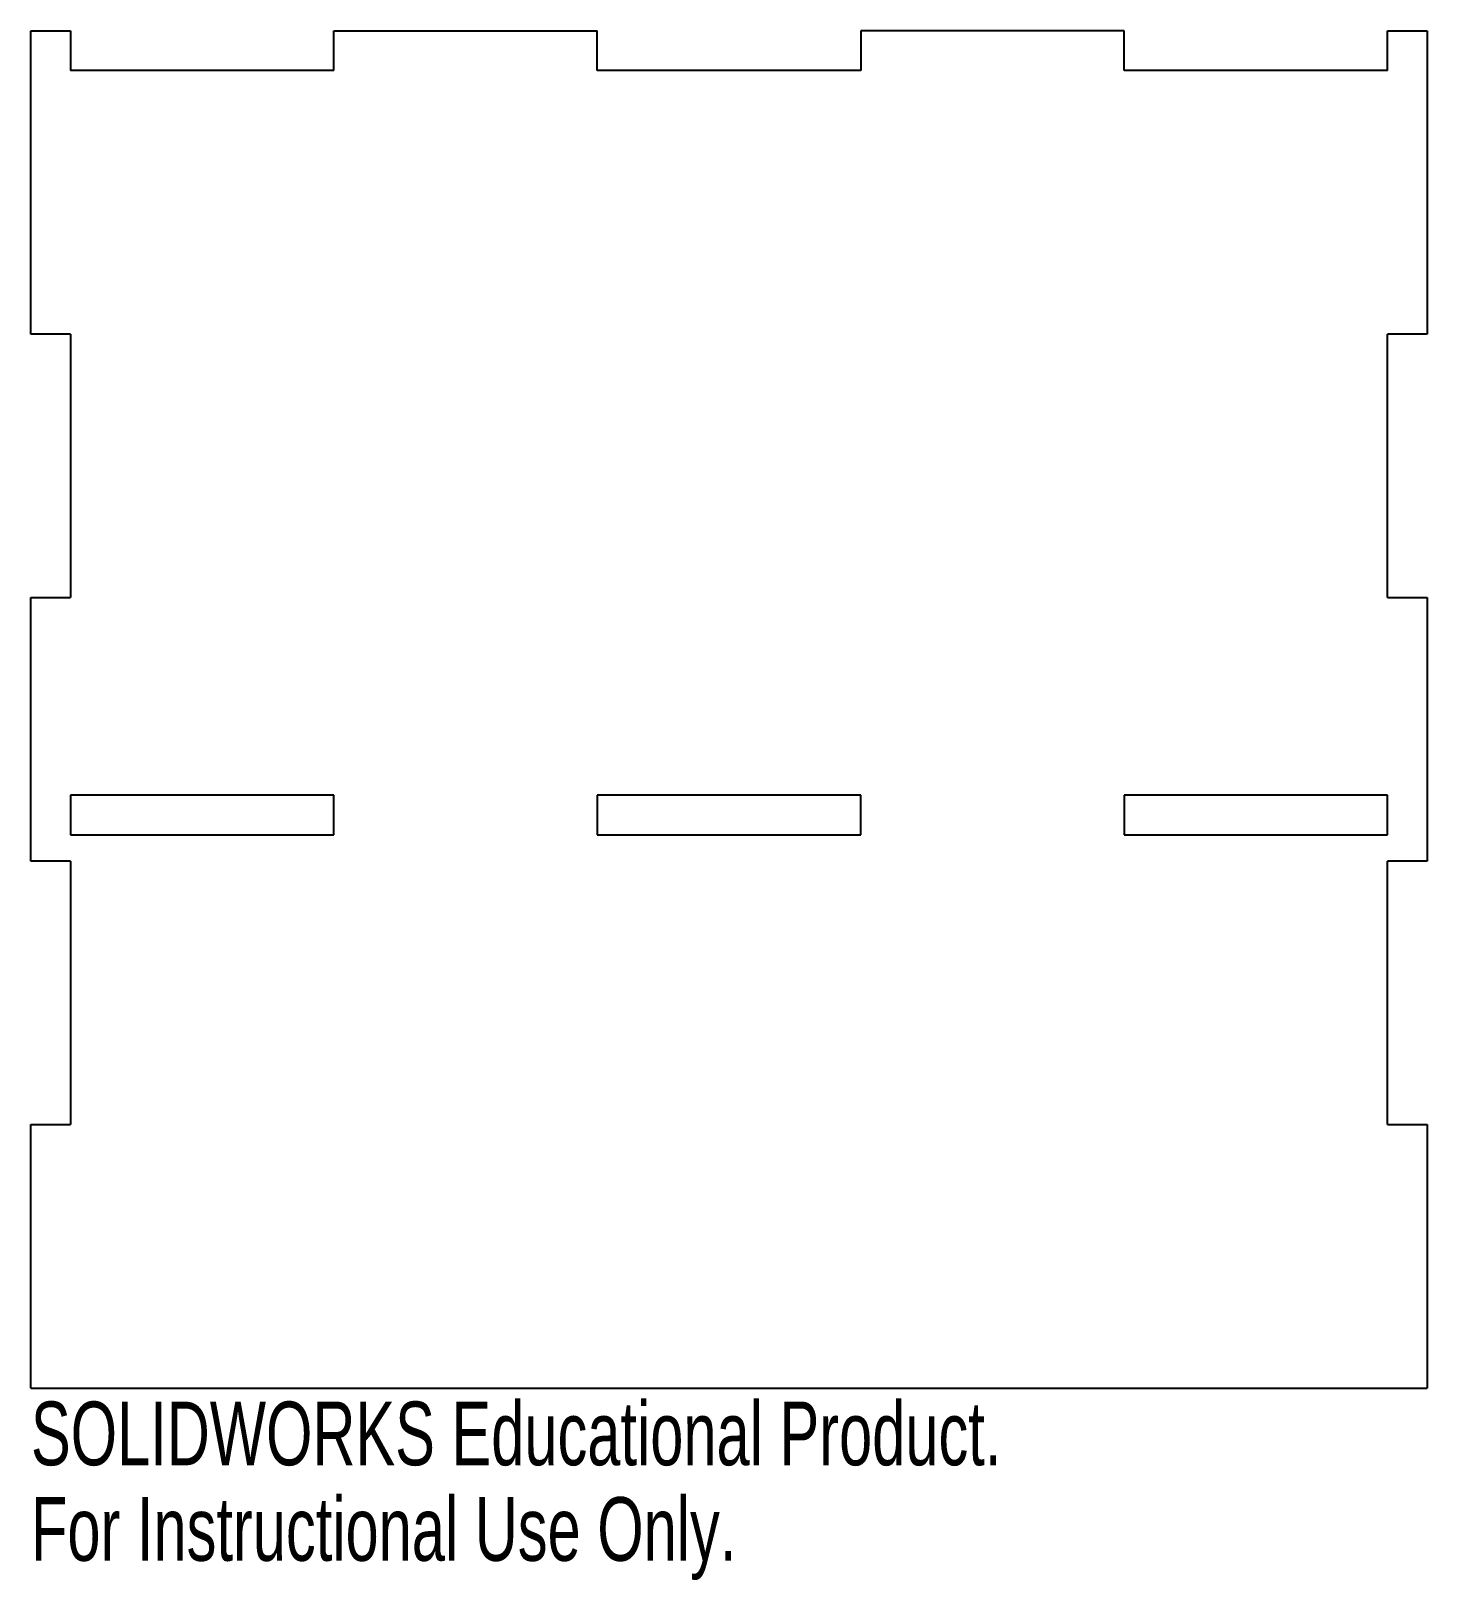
# Model space of a CAD drawing. Header units: millimetres. Extents: x -3 to 103, y -15 to 103.
import ezdxf

# ---------------------------------------------------------------- set-up
doc = ezdxf.new("R2010")
doc.units = ezdxf.units.MM
doc.styles.add('SLDTEXTSTYLE0', font='TXT', dxfattribs={"width": 0.7})

msp = doc.modelspace()

# ---------------------------------------------------------------- linework, layer by layer
at = {"color": 7, "linetype": 'Continuous', "lineweight": 25}
for p, q in [((-3, 103), (0, 103)), ((-3, 80), (-3, 103)), ((0, 103), (0, 100)), ((20, 103), (40, 103)), ((20, 100), (20, 103)), ((40, 100), (40, 103)), ((80, 103), (60, 103)), ((60, 103), (60, 100)), ((80, 100), (80, 103)), ((100, 103), (103, 103)), ((100, 100), (100, 103)), ((103, 103), (103, 80)), ((20, 100), (0, 100)), ((60, 100), (40, 100)), ((100, 100), (80, 100)), ((0, 80), (-3, 80)), ((0, 80), (0, 60)), ((100, 60), (100, 80)), ((103, 80), (100, 80)), ((-3, 60), (0, 60)), ((-3, 40), (-3, 60)), ((100, 60), (103, 60)), ((103, 60), (103, 40)), ((0, 45), (0, 42)), ((20, 45), (0, 45)), ((20, 42), (20, 45)), ((40, 45), (40, 42)), ((60, 45), (40, 45)), ((60, 42), (60, 45)), ((80, 45), (80, 42)), ((100, 45), (80, 45)), ((100, 42), (100, 45)), ((0, 42), (20, 42)), ((40, 42), (60, 42)), ((80, 42), (100, 42)), ((0, 40), (-3, 40)), ((0, 40), (0, 20)), ((100, 20), (100, 40)), ((103, 40), (100, 40)), ((-3, 20), (0, 20)), ((-3, 0), (-3, 20)), ((100, 20), (103, 20)), ((103, 20), (103, 0)), ((-3, 0), (103, 0))]:
    msp.add_line(p, q, dxfattribs=at)

# ---------------------------------------------------------------- texts
at = {"color": 7, "linetype": 'Continuous', "char_height": 4.8336, "attachment_point": 1, "style": 'SLDTEXTSTYLE0'}
for s, insert in [('SOLIDWORKS Educational Product.', (-3, -1.02)), ('For Instructional Use Only.', (-3, -8.27))]:
    msp.add_mtext(s, dxfattribs=dict(at, insert=insert))

doc.saveas('drawing.dxf')
